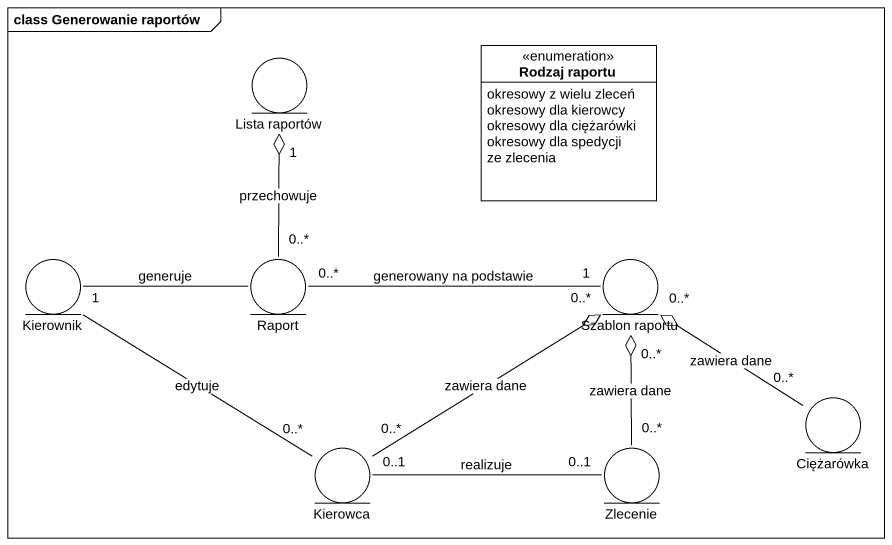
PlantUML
@startuml
mainframe class Generowanie raportów
allowmixing
hide circle
hide empty members
entity "Lista raportów" as Lista_raportów
enum "Rodzaj raportu" as Rodzaj_raportu {
  okresowy z wielu zleceń
  okresowy dla kierowcy
  okresowy dla ciężarówki
  okresowy dla spedycji
  ze zlecenia
}
entity Kierownik
entity Raport
entity "Szablon raportu" as Szablon_raportu
entity Ciężarówka
entity Kierowca
entity Zlecenie
Kierownik -right- Raport : generuje
Kierownik "1" -- "0..*" Kierowca : edytuje
Raport "0..*" -up-o "1" Lista_raportów : przechowuje
Raport "0..*" -right- "1" Szablon_raportu : generowany na podstawie
Ciężarówka "0..*" -up-o "0..*" Szablon_raportu : zawiera dane
Kierowca "0..*" -up-o "0..*" Szablon_raportu : zawiera dane
Zlecenie "0..*" -up-o "0..*" Szablon_raportu : zawiera dane
Zlecenie "0..1" -left- "0..1" Kierowca : realizuje
@enduml
